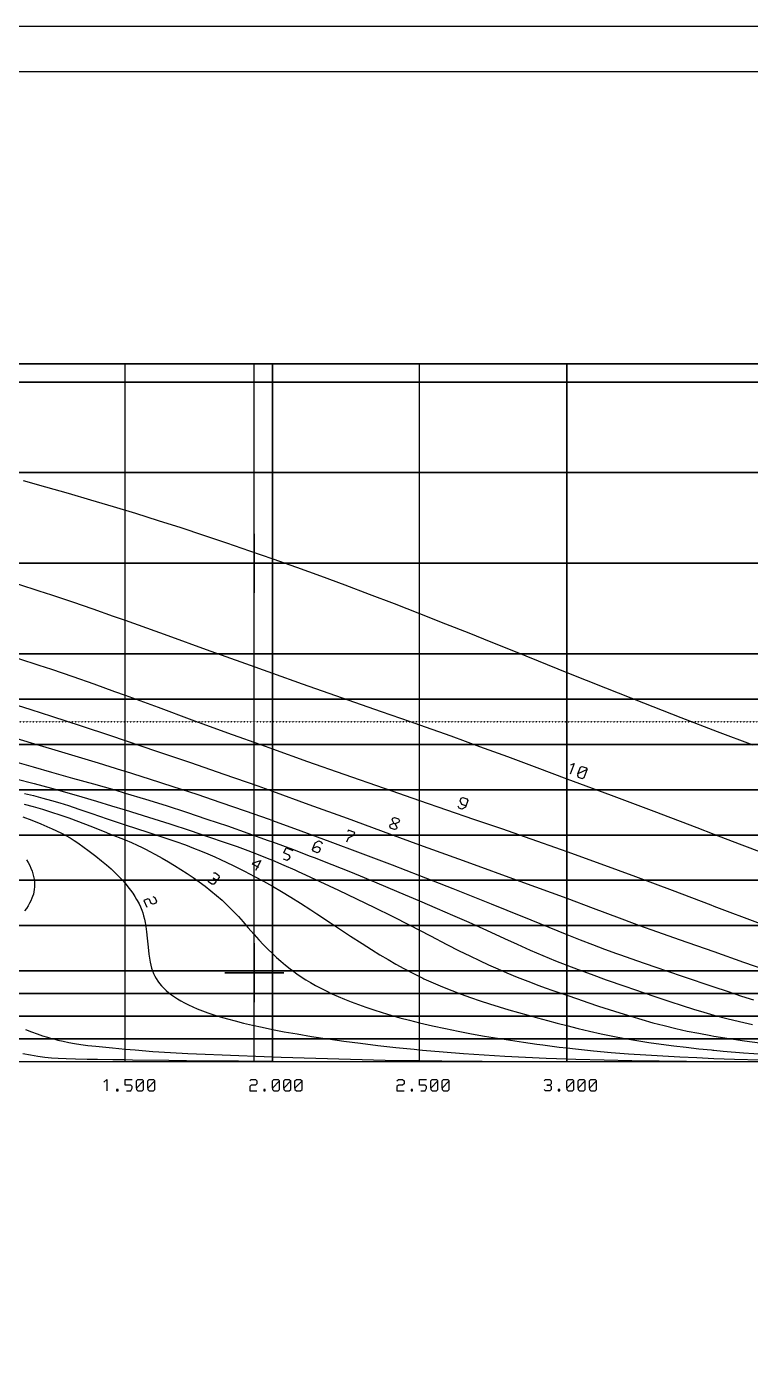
# Model space of a CAD drawing. Header units: millimetres. Extents: x 144707 to 335107, y -68023 to 180297.
# Drawn here: x 160833 to 176820, y 151087 to 180297 of the extents above; entities that cross this region are included whole.
import ezdxf

# ---------------------------------------------------------------- set-up
doc = ezdxf.new("R2010")
doc.units = ezdxf.units.MM
doc.linetypes.add('ACAD_ISO02W100', pattern=[15, 12, -3])
doc.linetypes.add('ACAD_ISO07W100', pattern=[3.5, 0.5, -3])
doc.layers.add('11', color=7, linetype='Continuous')

# ---------------------------------------------------------------- blocks, each defined once
blk = doc.blocks.new('A$C3242291E')
at = {"layer": '11', "color": 7, "linetype": 'Continuous'}
for points in [[(0, 0), (175200, 0), (175200, 65899), (0, 65899), (0, 0)], [(1000, 1000), (174200, 1000), (174200, 64899), (1000, 64899), (1000, 1000)], [(143710, 58449), (4990, 58449)], [(4990, 58449), (77855, 58449)], [(15951, 53584), (16397, 53441), (16680, 53349), (17141, 53195), (17592, 53042), (18044, 52883), (18305, 52791), (19249, 52450), (20094, 52144), (20960, 51832), (21555, 51619), (22211, 51385), (22803, 51178), (23372, 50981), (23956, 50778), (24598, 50554), (24805, 50481), (25496, 50235), (26131, 50006), (26749, 49779), (27391, 49540), (28055, 49291), (29037, 48925), (29975, 48573), (30929, 48212), (31305, 48068), (31863, 47856), (32428, 47641)], [(15952, 51949), (16401, 51802), (16680, 51708), (17150, 51547), (17610, 51385), (18073, 51218), (18305, 51135), (19032, 50870), (19779, 50595), (20567, 50306), (21393, 50007), (21555, 49949), (22330, 49674), (23134, 49393), (24021, 49086), (24805, 48813), (25397, 48608), (25997, 48401), (26617, 48189), (27263, 47964), (27931, 47728), (28055, 47683), (28804, 47413), (29571, 47132), (30380, 46830), (31239, 46506), (31305, 46481), (32328, 46096)], [(15640, 51001), (16224, 50819), (16680, 50674), (17331, 50461), (17978, 50245), (18305, 50136), (19021, 49896), (19748, 49649), (20487, 49394), (21235, 49131), (21555, 49018), (22364, 48726), (23205, 48419), (24139, 48077), (24141, 48076), (24805, 47835), (25849, 47456), (27019, 47031), (28055, 46651), (28637, 46434), (29214, 46217), (29542, 46094), (29639, 46059), (30056, 45910), (30539, 45741), (31305, 45475), (31960, 45245), (32408, 45086)], [(15645, 50261), (16230, 50085), (16680, 49949), (17193, 49795), (17708, 49641), (18225, 49482), (18305, 49457), (18833, 49291), (19361, 49121), (19891, 48947), (20421, 48768), (20952, 48585), (21484, 48397), (21555, 48372), (22183, 48144), (22824, 47909), (23494, 47658), (24203, 47387), (24805, 47155), (25539, 46865), (26385, 46529), (26729, 46392), (27265, 46175), (28055, 45854), (28354, 45734), (28624, 45629), (28891, 45528), (29157, 45432), (29240, 45402), (29594, 45278), (30001, 45138), (30603, 44936), (31305, 44697), (31595, 44599), (31913, 44493), (32180, 44408)], [(15656, 49727), (16274, 49551), (16680, 49436), (17142, 49307), (17608, 49177), (18076, 49043), (18305, 48975), (18757, 48838), (19208, 48697), (19660, 48552), (20111, 48402), (20562, 48249), (21012, 48092), (21462, 47931), (21555, 47897), (21998, 47733), (22392, 47585), (22479, 47551), (22870, 47399), (23277, 47236), (23584, 47110), (23862, 46994), (24055, 46912), (24349, 46786), (24805, 46594), (25192, 46430), (25533, 46282), (25893, 46122), (26280, 45946), (26684, 45761), (26958, 45637), (27251, 45508), (27528, 45389), (27806, 45274), (28055, 45175), (28307, 45079), (28593, 44974), (28929, 44854), (29338, 44712), (29981, 44491), (30085, 44456), (30330, 44373), (30605, 44283), (30850, 44206), (31081, 44137), (31305, 44074), (31588, 43999), (31871, 43929), (32155, 43863)], [(15891, 49290), (16299, 49184), (16680, 49082), (17016, 48990), (17347, 48894), (17676, 48796), (18006, 48695), (18305, 48604), (18820, 48443), (19290, 48293), (19741, 48146), (20147, 48010), (20491, 47892), (20776, 47792), (21015, 47704), (21240, 47618), (21444, 47536), (21555, 47490), (21806, 47385), (22049, 47279), (22138, 47239), (22193, 47214), (22606, 47025), (23012, 46833), (23413, 46641), (23809, 46448), (24200, 46255), (24587, 46059), (24805, 45947), (25046, 45821), (25411, 45631), (25681, 45493), (25914, 45378), (26127, 45275), (26331, 45181), (26531, 45091), (26732, 45005), (26959, 44912), (27194, 44820), (27442, 44726), (27575, 44678), (27747, 44616), (28055, 44510), (28289, 44430), (28523, 44351), (28757, 44273), (28993, 44196), (29230, 44121), (29469, 44047), (29711, 43975), (29957, 43906), (30207, 43840), (30460, 43779), (30717, 43722), (30975, 43671), (31236, 43623), (31305, 43611), (31642, 43556), (31978, 43505), (32315, 43459)], [(16081, 48967), (16282, 48918), (16487, 48865), (16680, 48811), (16860, 48759), (17057, 48697), (17282, 48622), (17567, 48524), (17906, 48407), (18152, 48324), (18305, 48274), (18806, 48111), (19158, 47995), (19423, 47904), (19635, 47829), (19815, 47762), (19972, 47700), (20133, 47634), (20287, 47565), (20413, 47506), (20689, 47374), (20937, 47251), (21159, 47136), (21363, 47028), (21555, 46921), (21759, 46801), (21965, 46677), (22176, 46544), (22403, 46397), (22536, 46310), (22837, 46113), (23284, 45819), (23535, 45654), (23742, 45522), (23931, 45405), (24110, 45298), (24283, 45198), (24455, 45104), (24630, 45012), (24805, 44924), (24877, 44890), (24903, 44877), (25105, 44785), (25309, 44697), (25515, 44614), (25722, 44535), (25931, 44460), (26140, 44388), (26351, 44320), (26562, 44254), (26774, 44191), (26987, 44130), (27200, 44070), (27413, 44012), (27627, 43955), (27841, 43898), (28055, 43843), (28307, 43779), (28561, 43719), (28817, 43662), (29074, 43609), (29335, 43559), (29600, 43513), (29868, 43470), (30140, 43431), (30416, 43395), (30693, 43362), (30971, 43332), (31250, 43304), (31284, 43301), (31305, 43299), (31505, 43280), (31961, 43242), (32411, 43210)], [(16076, 48727), (16275, 48675), (16478, 48617), (16680, 48556), (16864, 48495), (17061, 48426), (17278, 48346), (17527, 48249), (17845, 48123), (17960, 48077), (18305, 47939), (18444, 47881), (18568, 47827), (18681, 47774), (18800, 47714), (18806, 47710), (18836, 47694), (18978, 47617), (19119, 47537), (19259, 47456), (19398, 47373), (19536, 47287), (19672, 47199), (19807, 47109), (19941, 47015), (20071, 46918), (20199, 46818), (20323, 46715), (20444, 46607), (20561, 46497), (20617, 46442), (20712, 46346), (20806, 46247), (20908, 46134), (21016, 46009), (21152, 45853), (21259, 45733), (21359, 45627), (21456, 45527), (21555, 45432), (21648, 45345), (21744, 45261), (21842, 45179), (21952, 45092), (21997, 45058), (22099, 44984), (22194, 44919), (22294, 44855), (22399, 44792), (22508, 44730), (22623, 44668), (22744, 44607), (22872, 44546), (23006, 44486), (23147, 44426), (23296, 44366), (23454, 44307), (23620, 44247), (23794, 44189), (23978, 44130), (24171, 44072), (24373, 44015), (24585, 43959), (24805, 43904), (25089, 43836), (25375, 43774), (25661, 43716), (25949, 43662), (26237, 43611), (26525, 43562), (26814, 43516), (27103, 43473), (27393, 43431), (27528, 43413), (27886, 43368), (28055, 43348), (28247, 43326), (28644, 43286), (29035, 43251), (29420, 43220), (29801, 43194), (30178, 43172), (30553, 43152), (30929, 43134), (31305, 43117), (31762, 43101), (32342, 43084)], [(16044, 48450), (16243, 48374), (16442, 48293), (16642, 48207), (16680, 48190), (16792, 48140), (16900, 48087), (16999, 48035), (17090, 47983), (17176, 47930), (17261, 47874), (17292, 47852), (17371, 47796), (17513, 47692), (17660, 47580), (17786, 47481), (17896, 47389), (17993, 47304), (18081, 47222), (18161, 47142), (18236, 47062), (18305, 46983), (18366, 46907), (18422, 46834), (18473, 46762), (18519, 46691), (18559, 46625), (18573, 46600), (18611, 46528), (18643, 46460), (18671, 46391), (18693, 46329), (18713, 46263), (18730, 46193), (18746, 46115), (18760, 46026), (18775, 45915), (18790, 45775), (18811, 45572), (18829, 45418), (18847, 45284), (18855, 45242), (18869, 45175), (18887, 45111), (18909, 45049), (18933, 44990), (18961, 44933), (18992, 44878), (19028, 44824), (19067, 44771), (19111, 44719), (19159, 44668), (19212, 44617), (19271, 44567), (19329, 44522), (19392, 44477), (19460, 44433), (19535, 44389), (19615, 44345), (19702, 44301), (19796, 44258), (19898, 44214), (20010, 44170), (20131, 44125), (20262, 44081), (20406, 44035), (20562, 43990), (20732, 43943), (20916, 43897), (21115, 43850), (21328, 43803), (21555, 43756), (21815, 43707), (22103, 43656), (22421, 43604), (22770, 43550), (22787, 43548), (23134, 43498), (23501, 43450), (23884, 43404), (24281, 43360), (24689, 43319), (24805, 43308), (24870, 43302), (25324, 43263), (25778, 43227), (26233, 43196), (26688, 43168), (27143, 43144), (27599, 43124), (28055, 43106), (28258, 43100), (28880, 43083), (29491, 43072), (30095, 43063), (30698, 43057), (31305, 43052), (31721, 43050)], [(16126, 47504), (16164, 47440), (16197, 47378), (16225, 47315), (16249, 47254), (16268, 47193), (16284, 47133), (16295, 47074), (16302, 47016), (16305, 46959), (16304, 46903), (16299, 46849), (16291, 46795), (16279, 46743), (16263, 46693), (16248, 46654), (16223, 46598), (16195, 46543), (16163, 46487), (16126, 46430), (16085, 46372)], [(16108, 43752), (16241, 43700), (16365, 43656), (16480, 43618), (16591, 43584), (16680, 43560), (16706, 43553), (16821, 43522), (16938, 43495), (17059, 43470), (17187, 43447), (17326, 43426), (17480, 43405), (17659, 43385), (17876, 43363), (18027, 43349), (18305, 43323), (18528, 43303), (18920, 43273), (19309, 43248), (19692, 43228), (20072, 43210), (20446, 43194), (20818, 43179), (21187, 43165), (21555, 43151), (21748, 43144), (22517, 43119), (23281, 43098), (24043, 43081), (24805, 43069), (25296, 43062), (26184, 43054), (27072, 43050)], [(16043, 43228), (16215, 43196), (16376, 43169), (16531, 43147), (16680, 43131), (16826, 43121), (17001, 43113), (17208, 43107), (17463, 43103), (17693, 43101), (18033, 43096), (18305, 43090), (18470, 43087), (19271, 43075), (20048, 43067), (20806, 43061), (21555, 43056), (22807, 43051), (23195, 43050)], [(18305, 43049), (18305, 58449)], [(18305, 43049), (18305, 58449)], [(21555, 43049), (21555, 58449)], [(21555, 58449), (21555, 43049)], [(24805, 43049), (24805, 58449)], [(24805, 43049), (24805, 58449)], [(28055, 43049), (28055, 58449)], [(28055, 58449), (28055, 43049)], [(16053, 55874), (16549, 55736), (17045, 55596), (17541, 55452), (18037, 55304), (18534, 55152), (19032, 54996), (19533, 54836), (20036, 54671), (20543, 54501), (21054, 54326), (21569, 54146), (22090, 53961), (22618, 53769), (23152, 53572), (23694, 53367), (24245, 53157), (24805, 52939), (25376, 52714), (25891, 52510), (26381, 52314), (26881, 52112), (27426, 51892), (28055, 51639), (28913, 51297), (29752, 50966), (30574, 50646), (31378, 50337), (32167, 50039)], [(4990, 58049), (143710, 58049)], [(77855, 58049), (4990, 58049)], [(143710, 56049), (4990, 56049)], [(4990, 56049), (77855, 56049)], [(21155, 54049), (20505, 54049), (21805, 54049), (21155, 54049), (21155, 54049), (21155, 54049), (21155, 54049), (21155, 53399), (21155, 54699), (21155, 54049)], [(4990, 54049), (143710, 54049)], [(77855, 54049), (4990, 54049)], [(143710, 52049), (4990, 52049)], [(4990, 52049), (77855, 52049)], [(4990, 51049), (143710, 51049)], [(77855, 51049), (4990, 51049)], [(4990, 50049), (143710, 50049)], [(77855, 50049), (4990, 50049)], [(28142, 49595), (28222, 49629), (28222, 49629), (28178, 49512), (28134, 49395)], [(28301, 49399), (28357, 49547), (28357, 49547), (28398, 49564), (28398, 49564), (28484, 49531), (28484, 49531), (28504, 49492), (28504, 49492), (28301, 49399), (28301, 49399), (28290, 49369), (28290, 49369), (28310, 49329), (28310, 49329), (28397, 49297), (28397, 49297), (28439, 49316), (28439, 49316), (28504, 49492)], [(143710, 49049), (4990, 49049)], [(4990, 49049), (77855, 49049)], [(25830, 48692), (25740, 48722), (25740, 48722), (25702, 48802), (25702, 48802), (25722, 48861), (25722, 48861), (25762, 48879), (25762, 48879), (25850, 48849), (25850, 48849), (25871, 48810), (25871, 48810), (25820, 48661), (25820, 48661), (25740, 48622), (25740, 48622), (25681, 48642), (25681, 48642), (25661, 48684)], [(24238, 48307), (24200, 48387), (24200, 48387), (24212, 48418), (24212, 48418), (24252, 48435), (24252, 48435), (24339, 48403), (24339, 48403), (24359, 48364), (24359, 48364), (24348, 48333), (24348, 48333), (24268, 48296), (24268, 48296), (24306, 48216), (24306, 48216), (24295, 48188), (24295, 48188), (24254, 48168), (24254, 48168), (24167, 48200), (24167, 48200), (24147, 48242), (24147, 48242), (24158, 48270), (24158, 48270), (24238, 48307), (24238, 48307), (24268, 48296)], [(4990, 48049), (143710, 48049)], [(77855, 48049), (4990, 48049)], [(22454, 47762), (22535, 47798), (22535, 47798), (22593, 47776), (22593, 47776), (22612, 47736), (22612, 47736), (22590, 47678), (22590, 47678), (22548, 47659), (22548, 47659), (22462, 47692), (22462, 47692), (22442, 47732), (22442, 47732), (22499, 47879), (22499, 47879), (22581, 47917), (22581, 47917), (22639, 47894), (22639, 47894), (22657, 47852)], [(23201, 47901), (23234, 47990), (23234, 47990), (23355, 48043), (23355, 48043), (23377, 48102), (23377, 48102), (23230, 48157), (23230, 48157), (23219, 48129)], [(21793, 47526), (21878, 47490), (21878, 47490), (21933, 47534), (21933, 47534), (21945, 47564), (21945, 47564), (21927, 47605), (21927, 47605), (21812, 47654), (21812, 47654), (21862, 47769), (21862, 47769), (22006, 47707)], [(21258, 47332), (21119, 47405), (21119, 47405), (21132, 47432), (21132, 47432), (21301, 47485), (21301, 47485), (21243, 47374), (21186, 47263)], [(143710, 47049), (4990, 47049)], [(4990, 47049), (77855, 47049)], [(20257, 47211), (20301, 47215), (20301, 47215), (20374, 47158), (20374, 47158), (20381, 47114), (20381, 47114), (20342, 47065), (20342, 47065), (20297, 47059), (20297, 47059), (20247, 47098), (20247, 47098), (20297, 47059), (20297, 47059), (20304, 47016), (20304, 47016), (20265, 46966), (20265, 46966), (20220, 46961), (20220, 46961), (20147, 47018), (20147, 47018), (20141, 47063)], [(18919, 46690), (18960, 46672), (18960, 46672), (18997, 46588), (18997, 46588), (18982, 46546), (18982, 46546), (18925, 46521), (18925, 46521), (18882, 46537), (18882, 46537), (18845, 46622), (18845, 46622), (18805, 46640), (18805, 46640), (18718, 46602), (18718, 46602), (18781, 46457)], [(4990, 46049), (143710, 46049)], [(77855, 46049), (4990, 46049)], [(21155, 45009), (20505, 45009), (21805, 45009), (21155, 45009), (21155, 45009), (21155, 45009), (21155, 45009), (21155, 44359), (21155, 45659), (21155, 45009)], [(143710, 45049), (4990, 45049)], [(4990, 45049), (77855, 45049)], [(4990, 44549), (143710, 44549)], [(77855, 44549), (4990, 44549)], [(143710, 44049), (4990, 44049)], [(4990, 44049), (77855, 44049)], [(4990, 43549), (143710, 43549)], [(77855, 43549), (4990, 43549)], [(4990, 43049), (143710, 43049)], [(4990, 43049), (77855, 43049)], [(17837, 42589), (17900, 42649), (17900, 42649), (17900, 42524), (17900, 42399)], [(17837, 42589), (17900, 42649), (17900, 42649), (17900, 42524), (17900, 42399)], [(18337, 42399), (18430, 42399), (18430, 42399), (18462, 42462), (18462, 42462), (18462, 42494), (18462, 42494), (18430, 42524), (18430, 42524), (18305, 42524), (18305, 42524), (18305, 42649), (18305, 42649), (18462, 42649)], [(18337, 42399), (18430, 42399), (18430, 42399), (18462, 42462), (18462, 42462), (18462, 42494), (18462, 42494), (18430, 42524), (18430, 42524), (18305, 42524), (18305, 42524), (18305, 42649), (18305, 42649), (18462, 42649)], [(18555, 42462), (18555, 42619), (18555, 42619), (18587, 42649), (18587, 42649), (18680, 42649), (18680, 42649), (18712, 42619), (18712, 42619), (18555, 42462), (18555, 42462), (18555, 42429), (18555, 42429), (18587, 42399), (18587, 42399), (18680, 42399), (18680, 42399), (18712, 42432), (18712, 42432), (18712, 42619)], [(18555, 42462), (18555, 42619), (18555, 42619), (18587, 42649), (18587, 42649), (18680, 42649), (18680, 42649), (18712, 42619), (18712, 42619), (18555, 42462), (18555, 42462), (18555, 42429), (18555, 42429), (18587, 42399), (18587, 42399), (18680, 42399), (18680, 42399), (18712, 42432), (18712, 42432), (18712, 42619)], [(18805, 42462), (18805, 42619), (18805, 42619), (18837, 42649), (18837, 42649), (18930, 42649), (18930, 42649), (18962, 42619), (18962, 42619), (18805, 42462), (18805, 42462), (18805, 42429), (18805, 42429), (18837, 42399), (18837, 42399), (18930, 42399), (18930, 42399), (18962, 42432), (18962, 42432), (18962, 42619)], [(18805, 42462), (18805, 42619), (18805, 42619), (18837, 42649), (18837, 42649), (18930, 42649), (18930, 42649), (18962, 42619), (18962, 42619), (18805, 42462), (18805, 42462), (18805, 42429), (18805, 42429), (18837, 42399), (18837, 42399), (18930, 42399), (18930, 42399), (18962, 42432), (18962, 42432), (18962, 42619)], [(21055, 42619), (21087, 42649), (21087, 42649), (21180, 42649), (21180, 42649), (21212, 42619), (21212, 42619), (21212, 42557), (21212, 42557), (21180, 42524), (21180, 42524), (21087, 42524), (21087, 42524), (21055, 42494), (21055, 42494), (21055, 42399), (21055, 42399), (21212, 42399)], [(21055, 42619), (21087, 42649), (21087, 42649), (21180, 42649), (21180, 42649), (21212, 42619), (21212, 42619), (21212, 42557), (21212, 42557), (21180, 42524), (21180, 42524), (21087, 42524), (21087, 42524), (21055, 42494), (21055, 42494), (21055, 42399), (21055, 42399), (21212, 42399)], [(21555, 42462), (21555, 42619), (21555, 42619), (21587, 42649), (21587, 42649), (21680, 42649), (21680, 42649), (21712, 42619), (21712, 42619), (21555, 42462), (21555, 42462), (21555, 42429), (21555, 42429), (21587, 42399), (21587, 42399), (21680, 42399), (21680, 42399), (21712, 42432), (21712, 42432), (21712, 42619)], [(21555, 42462), (21555, 42619), (21555, 42619), (21587, 42649), (21587, 42649), (21680, 42649), (21680, 42649), (21712, 42619), (21712, 42619), (21555, 42462), (21555, 42462), (21555, 42429), (21555, 42429), (21587, 42399), (21587, 42399), (21680, 42399), (21680, 42399), (21712, 42432), (21712, 42432), (21712, 42619)], [(21805, 42462), (21805, 42619), (21805, 42619), (21837, 42649), (21837, 42649), (21930, 42649), (21930, 42649), (21962, 42619), (21962, 42619), (21805, 42462), (21805, 42462), (21805, 42429), (21805, 42429), (21837, 42399), (21837, 42399), (21930, 42399), (21930, 42399), (21962, 42432), (21962, 42432), (21962, 42619)], [(21805, 42462), (21805, 42619), (21805, 42619), (21837, 42649), (21837, 42649), (21930, 42649), (21930, 42649), (21962, 42619), (21962, 42619), (21805, 42462), (21805, 42462), (21805, 42429), (21805, 42429), (21837, 42399), (21837, 42399), (21930, 42399), (21930, 42399), (21962, 42432), (21962, 42432), (21962, 42619)], [(22055, 42462), (22055, 42619), (22055, 42619), (22087, 42649), (22087, 42649), (22180, 42649), (22180, 42649), (22212, 42619), (22212, 42619), (22055, 42462), (22055, 42462), (22055, 42429), (22055, 42429), (22087, 42399), (22087, 42399), (22180, 42399), (22180, 42399), (22212, 42432), (22212, 42432), (22212, 42619)], [(22055, 42462), (22055, 42619), (22055, 42619), (22087, 42649), (22087, 42649), (22180, 42649), (22180, 42649), (22212, 42619), (22212, 42619), (22055, 42462), (22055, 42462), (22055, 42429), (22055, 42429), (22087, 42399), (22087, 42399), (22180, 42399), (22180, 42399), (22212, 42432), (22212, 42432), (22212, 42619)], [(24305, 42619), (24337, 42649), (24337, 42649), (24430, 42649), (24430, 42649), (24462, 42619), (24462, 42619), (24462, 42557), (24462, 42557), (24430, 42524), (24430, 42524), (24337, 42524), (24337, 42524), (24305, 42494), (24305, 42494), (24305, 42399), (24305, 42399), (24462, 42399)], [(24305, 42619), (24337, 42649), (24337, 42649), (24430, 42649), (24430, 42649), (24462, 42619), (24462, 42619), (24462, 42557), (24462, 42557), (24430, 42524), (24430, 42524), (24337, 42524), (24337, 42524), (24305, 42494), (24305, 42494), (24305, 42399), (24305, 42399), (24462, 42399)], [(24837, 42399), (24930, 42399), (24930, 42399), (24962, 42462), (24962, 42462), (24962, 42494), (24962, 42494), (24930, 42524), (24930, 42524), (24805, 42524), (24805, 42524), (24805, 42649), (24805, 42649), (24962, 42649)], [(24837, 42399), (24930, 42399), (24930, 42399), (24962, 42462), (24962, 42462), (24962, 42494), (24962, 42494), (24930, 42524), (24930, 42524), (24805, 42524), (24805, 42524), (24805, 42649), (24805, 42649), (24962, 42649)], [(25055, 42462), (25055, 42619), (25055, 42619), (25087, 42649), (25087, 42649), (25180, 42649), (25180, 42649), (25212, 42619), (25212, 42619), (25055, 42462), (25055, 42462), (25055, 42429), (25055, 42429), (25087, 42399), (25087, 42399), (25180, 42399), (25180, 42399), (25212, 42432), (25212, 42432), (25212, 42619)], [(25055, 42462), (25055, 42619), (25055, 42619), (25087, 42649), (25087, 42649), (25180, 42649), (25180, 42649), (25212, 42619), (25212, 42619), (25055, 42462), (25055, 42462), (25055, 42429), (25055, 42429), (25087, 42399), (25087, 42399), (25180, 42399), (25180, 42399), (25212, 42432), (25212, 42432), (25212, 42619)], [(25305, 42462), (25305, 42619), (25305, 42619), (25337, 42649), (25337, 42649), (25430, 42649), (25430, 42649), (25462, 42619), (25462, 42619), (25305, 42462), (25305, 42462), (25305, 42429), (25305, 42429), (25337, 42399), (25337, 42399), (25430, 42399), (25430, 42399), (25462, 42432), (25462, 42432), (25462, 42619)], [(25305, 42462), (25305, 42619), (25305, 42619), (25337, 42649), (25337, 42649), (25430, 42649), (25430, 42649), (25462, 42619), (25462, 42619), (25305, 42462), (25305, 42462), (25305, 42429), (25305, 42429), (25337, 42399), (25337, 42399), (25430, 42399), (25430, 42399), (25462, 42432), (25462, 42432), (25462, 42619)], [(27555, 42619), (27587, 42649), (27587, 42649), (27680, 42649), (27680, 42649), (27712, 42619), (27712, 42619), (27712, 42557), (27712, 42557), (27680, 42524), (27680, 42524), (27617, 42524), (27617, 42524), (27680, 42524), (27680, 42524), (27712, 42494), (27712, 42494), (27712, 42432), (27712, 42432), (27680, 42399), (27680, 42399), (27587, 42399), (27587, 42399), (27555, 42432)], [(27555, 42619), (27587, 42649), (27587, 42649), (27680, 42649), (27680, 42649), (27712, 42619), (27712, 42619), (27712, 42557), (27712, 42557), (27680, 42524), (27680, 42524), (27617, 42524), (27617, 42524), (27680, 42524), (27680, 42524), (27712, 42494), (27712, 42494), (27712, 42432), (27712, 42432), (27680, 42399), (27680, 42399), (27587, 42399), (27587, 42399), (27555, 42432)], [(28055, 42462), (28055, 42619), (28055, 42619), (28087, 42649), (28087, 42649), (28180, 42649), (28180, 42649), (28212, 42619), (28212, 42619), (28055, 42462), (28055, 42462), (28055, 42429), (28055, 42429), (28087, 42399), (28087, 42399), (28180, 42399), (28180, 42399), (28212, 42432), (28212, 42432), (28212, 42619)], [(28055, 42462), (28055, 42619), (28055, 42619), (28087, 42649), (28087, 42649), (28180, 42649), (28180, 42649), (28212, 42619), (28212, 42619), (28055, 42462), (28055, 42462), (28055, 42429), (28055, 42429), (28087, 42399), (28087, 42399), (28180, 42399), (28180, 42399), (28212, 42432), (28212, 42432), (28212, 42619)], [(28305, 42462), (28305, 42619), (28305, 42619), (28337, 42649), (28337, 42649), (28430, 42649), (28430, 42649), (28462, 42619), (28462, 42619), (28305, 42462), (28305, 42462), (28305, 42429), (28305, 42429), (28337, 42399), (28337, 42399), (28430, 42399), (28430, 42399), (28462, 42432), (28462, 42432), (28462, 42619)], [(28305, 42462), (28305, 42619), (28305, 42619), (28337, 42649), (28337, 42649), (28430, 42649), (28430, 42649), (28462, 42619), (28462, 42619), (28305, 42462), (28305, 42462), (28305, 42429), (28305, 42429), (28337, 42399), (28337, 42399), (28430, 42399), (28430, 42399), (28462, 42432), (28462, 42432), (28462, 42619)], [(28555, 42462), (28555, 42619), (28555, 42619), (28587, 42649), (28587, 42649), (28680, 42649), (28680, 42649), (28712, 42619), (28712, 42619), (28555, 42462), (28555, 42462), (28555, 42429), (28555, 42429), (28587, 42399), (28587, 42399), (28680, 42399), (28680, 42399), (28712, 42432), (28712, 42432), (28712, 42619)], [(28555, 42462), (28555, 42619), (28555, 42619), (28587, 42649), (28587, 42649), (28680, 42649), (28680, 42649), (28712, 42619), (28712, 42619), (28555, 42462), (28555, 42462), (28555, 42429), (28555, 42429), (28587, 42399), (28587, 42399), (28680, 42399), (28680, 42399), (28712, 42432), (28712, 42432), (28712, 42619)], [(18117, 42399), (18150, 42399), (18150, 42399), (18150, 42432), (18150, 42432), (18117, 42432), (18117, 42432), (18117, 42399), (18117, 42399), (18150, 42399)], [(18117, 42399), (18150, 42399), (18150, 42399), (18150, 42432), (18150, 42432), (18117, 42432), (18117, 42432), (18117, 42399), (18117, 42399), (18150, 42399)], [(21367, 42399), (21400, 42399), (21400, 42399), (21400, 42432), (21400, 42432), (21367, 42432), (21367, 42432), (21367, 42399), (21367, 42399), (21400, 42399)], [(21367, 42399), (21400, 42399), (21400, 42399), (21400, 42432), (21400, 42432), (21367, 42432), (21367, 42432), (21367, 42399), (21367, 42399), (21400, 42399)], [(24617, 42399), (24650, 42399), (24650, 42399), (24650, 42432), (24650, 42432), (24617, 42432), (24617, 42432), (24617, 42399), (24617, 42399), (24650, 42399)], [(24617, 42399), (24650, 42399), (24650, 42399), (24650, 42432), (24650, 42432), (24617, 42432), (24617, 42432), (24617, 42399), (24617, 42399), (24650, 42399)], [(27867, 42399), (27900, 42399), (27900, 42399), (27900, 42432), (27900, 42432), (27867, 42432), (27867, 42432), (27867, 42399), (27867, 42399), (27900, 42399)], [(27867, 42399), (27900, 42399), (27900, 42399), (27900, 42432), (27900, 42432), (27867, 42432), (27867, 42432), (27867, 42399), (27867, 42399), (27900, 42399)]]:
    blk.add_lwpolyline(points, dxfattribs=at)
at = {"layer": '11', "color": 7, "linetype": 'ACAD_ISO02W100'}
blk.add_lwpolyline([(21155, 43050), (21155, 58448)], dxfattribs=at)
at = {"layer": '11', "color": 7, "linetype": 'ACAD_ISO07W100'}
for points in [[(143710, 50549), (4990, 50549)], [(4990, 50549), (77855, 50549)]]:
    blk.add_lwpolyline(points, dxfattribs=at)

msp = doc.modelspace()

# ---------------------------------------------------------------- block references
msp.add_blockref('A$C3242291E', (144707.3451, 114397.7284))

doc.saveas('drawing.dxf')
